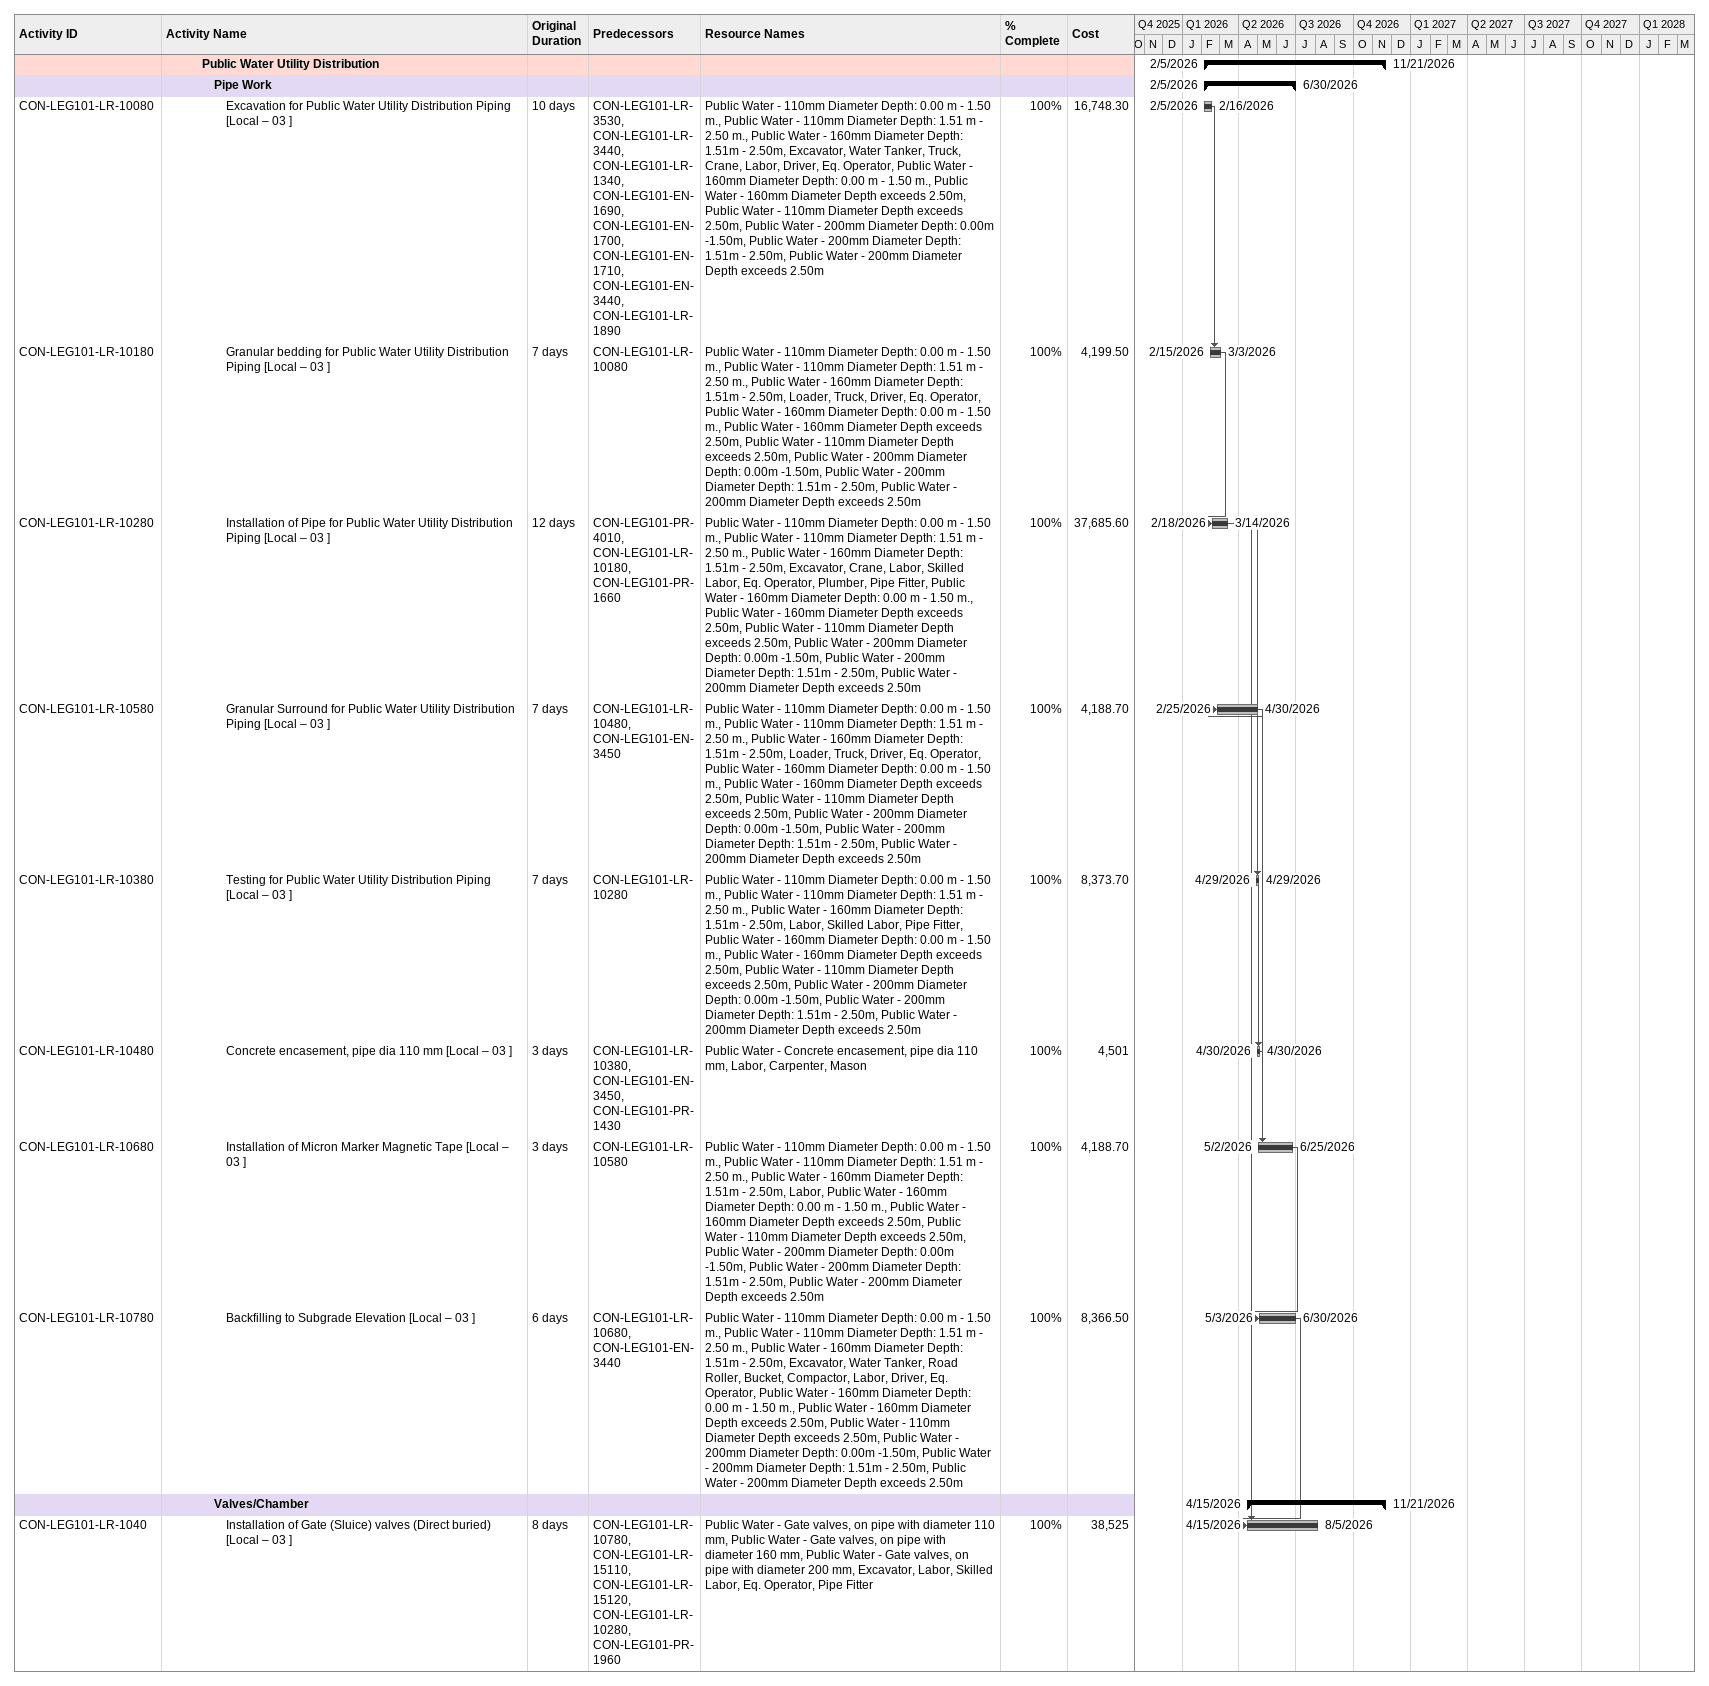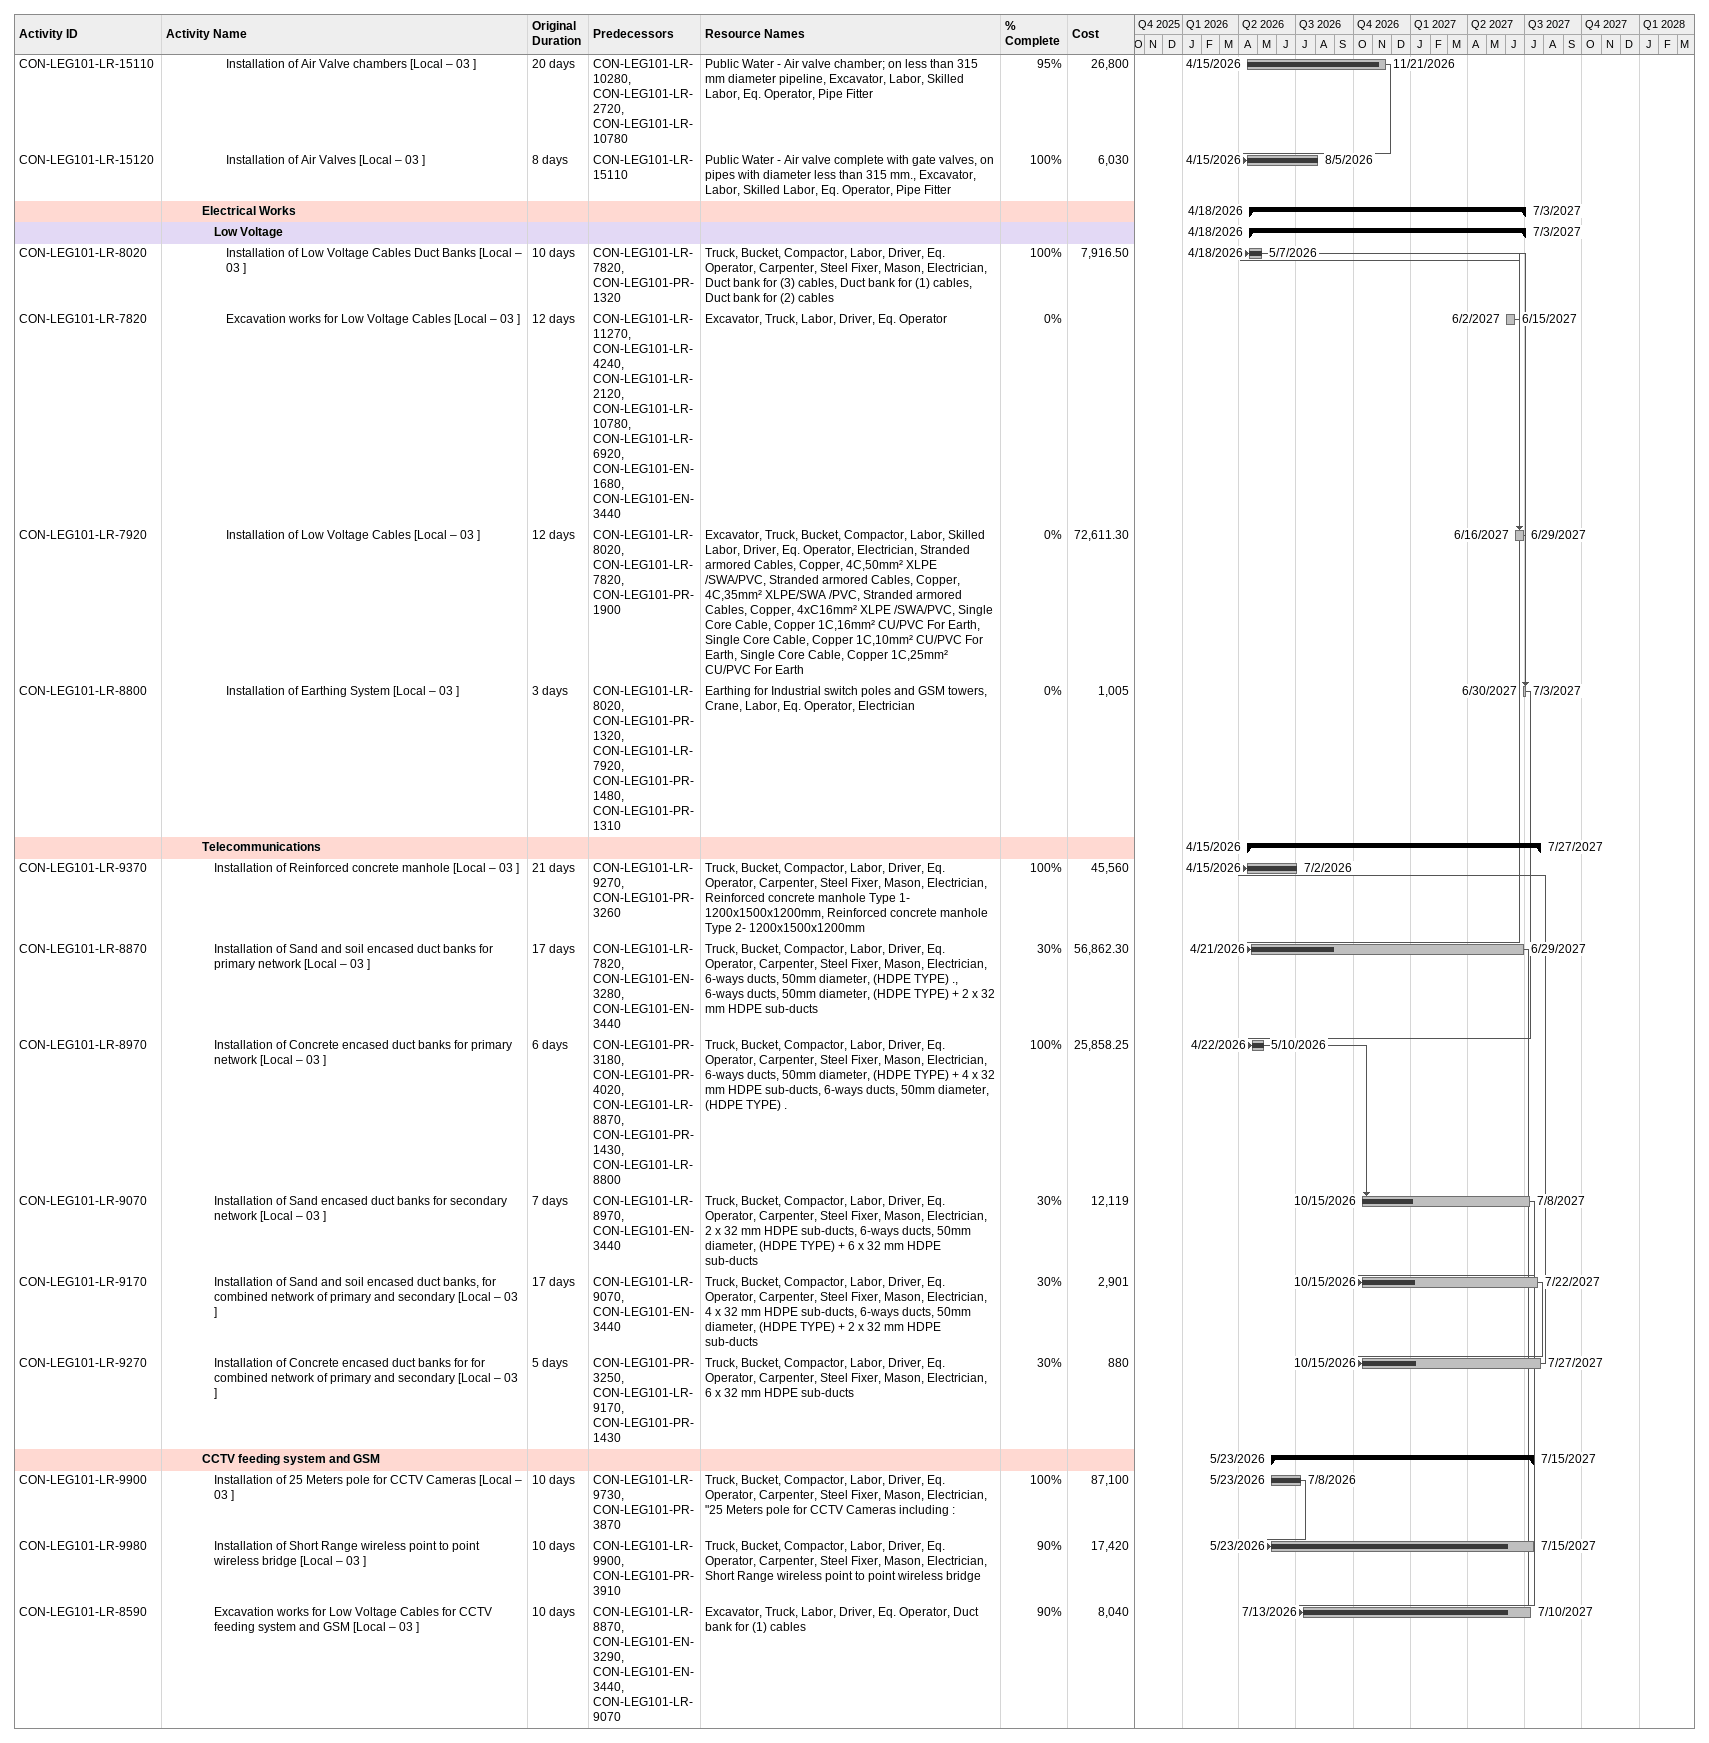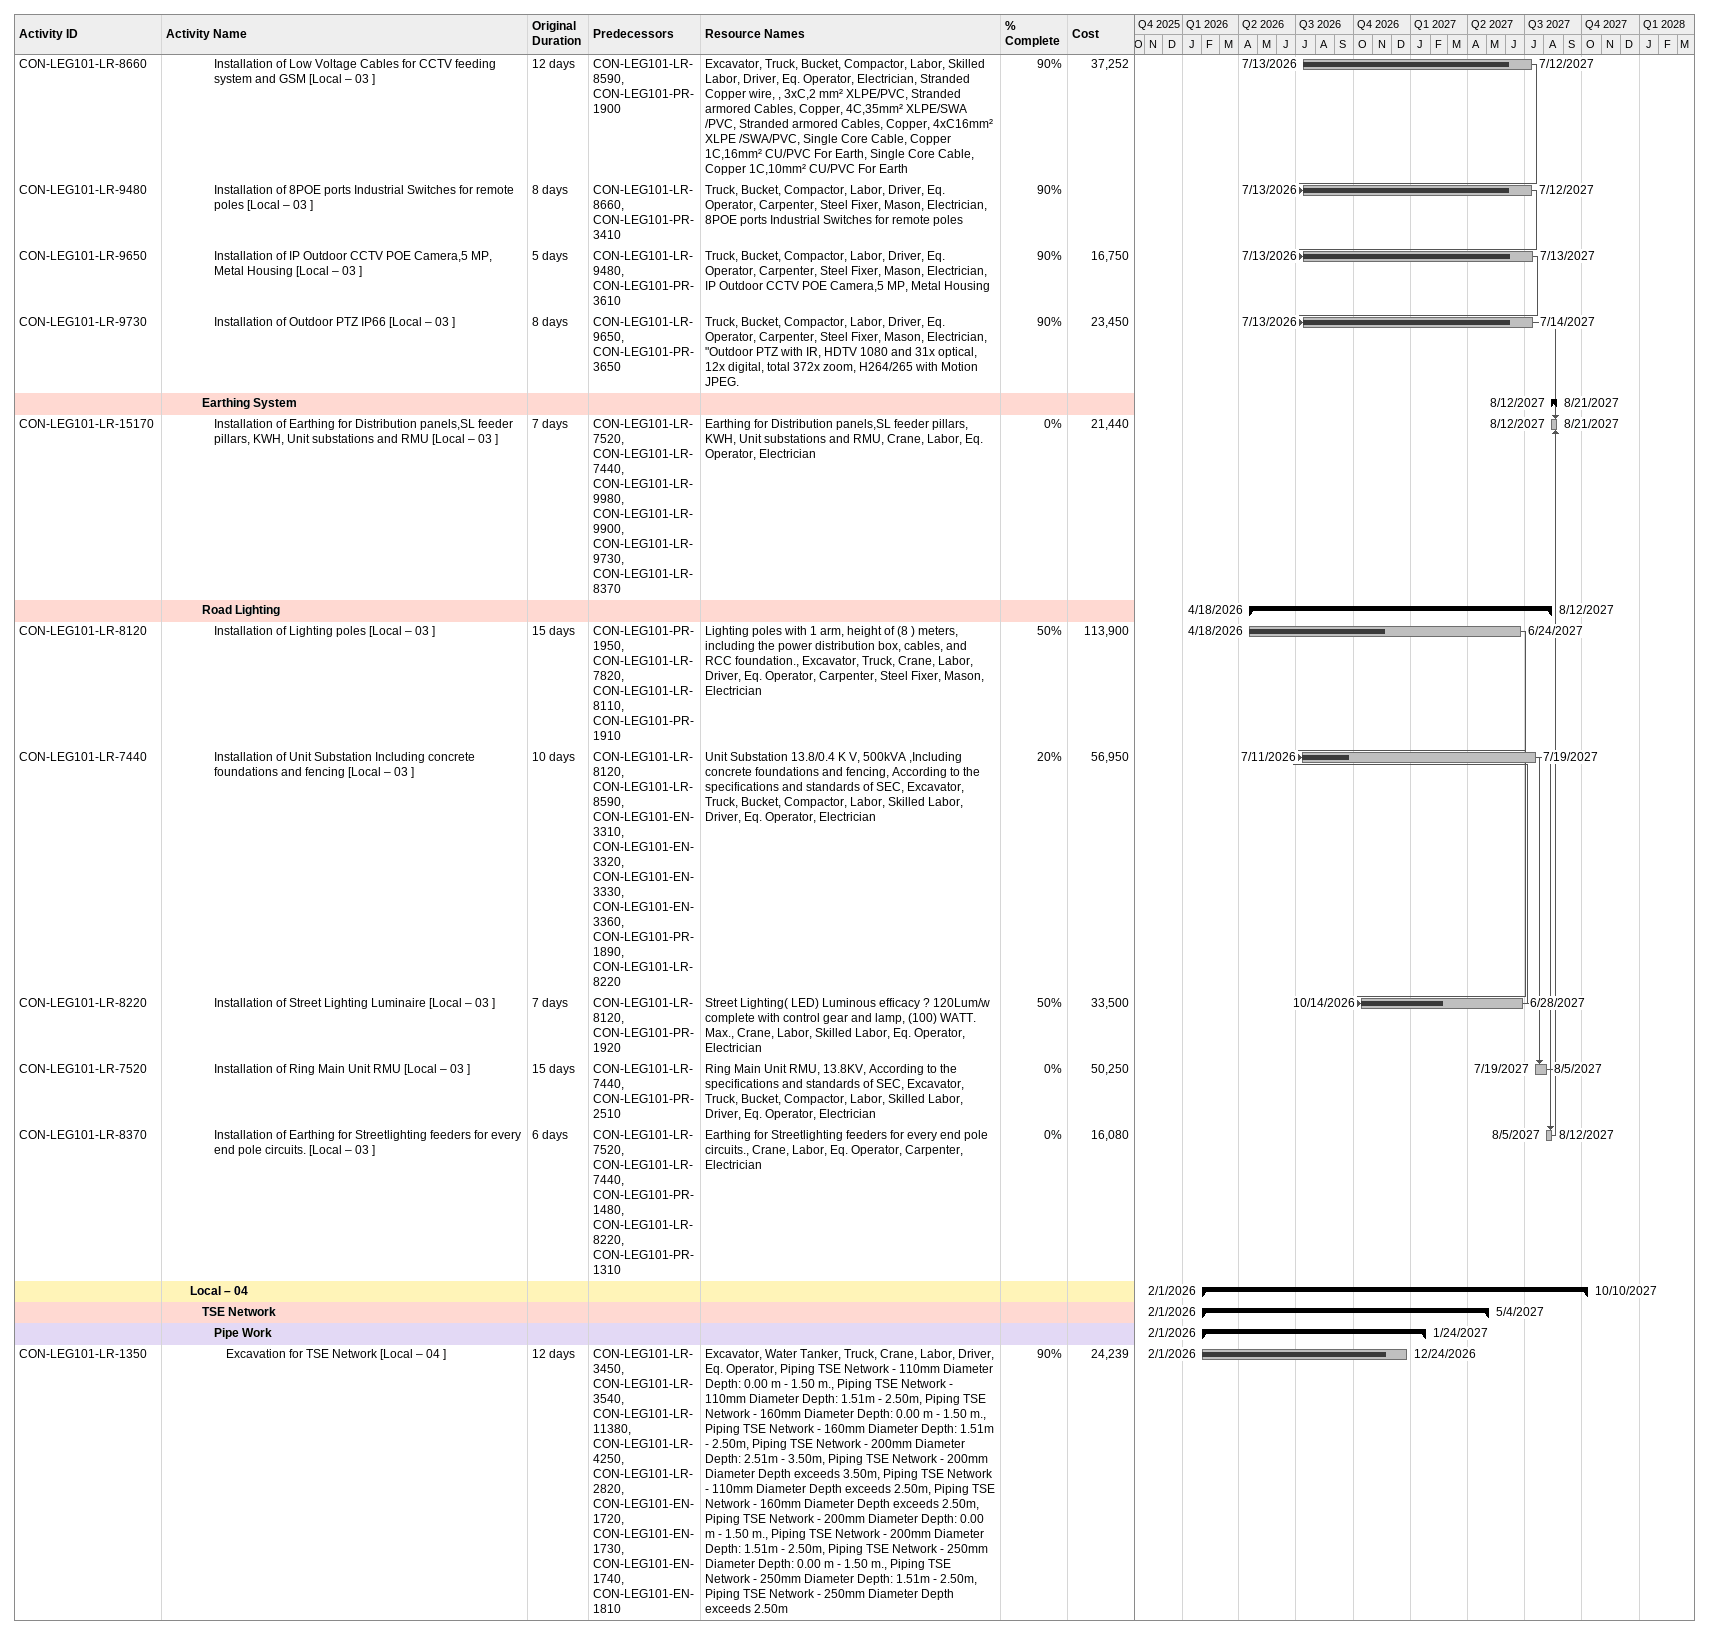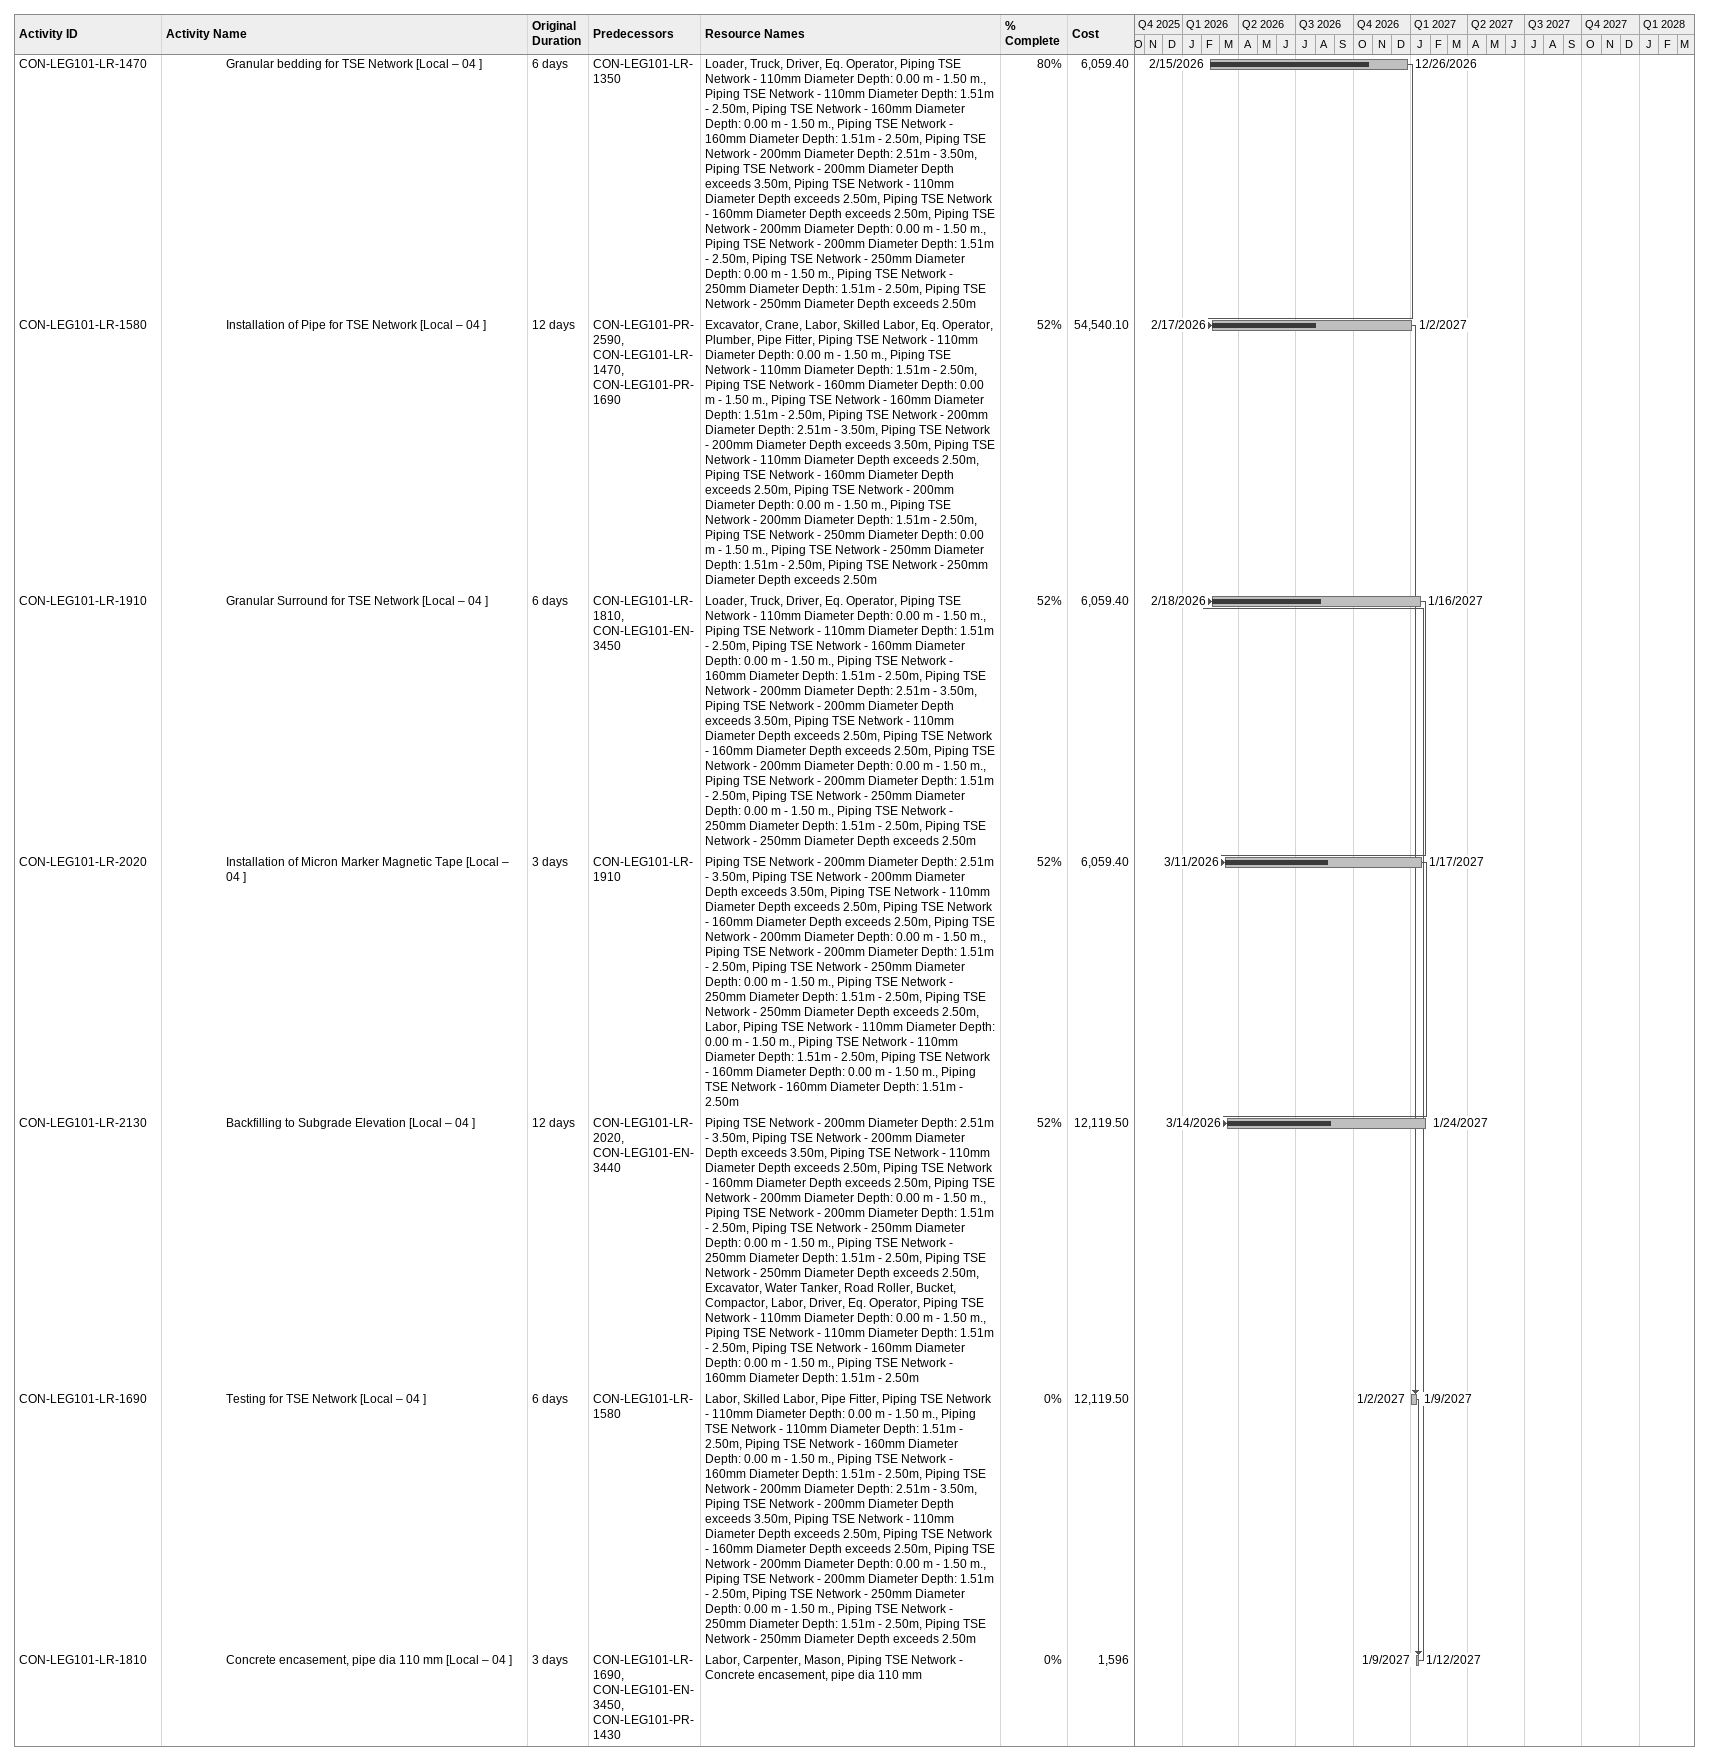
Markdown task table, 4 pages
| ID | Level | Task | Original duration | Start | Finish | Predecessors | Resources | % complete | Cost |
|---|---|---|---|---|---|---|---|---|---|
|  | 4 | **Public Water Utility Distribution** |  | 2026-02-05 | 2026-11-21 |  |  |  |  |
|  | 5 | **Pipe Work** |  | 2026-02-05 | 2026-06-30 |  |  |  |  |
| CON-LEG101-LR-10080 | 6 | Excavation for Public Water Utility Distribution Piping [Local – 03 ] | 10d | 2026-02-05 | 2026-02-16 | CON-LEG101-LR-3530, CON-LEG101-LR-3440, CON-LEG101-LR-1340, CON-LEG101-EN-1690, CON-LEG101-EN-1700, CON-LEG101-EN-1710, CON-LEG101-EN-3440, CON-LEG101-LR-1890 | Public Water - 110mm Diameter Depth: 0.00 m - 1.50 m., Public Water - 110mm Diameter Depth: 1.51 m - 2.50 m., Public Water - 160mm Diameter Depth: 1.51m - 2.50m, Excavator, Water Tanker, Truck, Crane, Labor, Driver, Eq. Operator, Public Water - 160mm Diameter Depth: 0.00 m - 1.50 m., Public Water - 160mm Diameter Depth exceeds 2.50m, Public Water - 110mm Diameter Depth exceeds 2.50m, Public Water - 200mm Diameter Depth: 0.00m -1.50m, Public Water - 200mm Diameter Depth: 1.51m - 2.50m, Public Water - 200mm Diameter Depth exceeds 2.50m | 100 | 16748.30 |
| CON-LEG101-LR-10180 | 6 | Granular bedding for Public Water Utility Distribution Piping [Local – 03 ] | 7d | 2026-02-15 | 2026-03-03 | CON-LEG101-LR-10080 | Public Water - 110mm Diameter Depth: 0.00 m - 1.50 m., Public Water - 110mm Diameter Depth: 1.51 m - 2.50 m., Public Water - 160mm Diameter Depth: 1.51m - 2.50m, Loader, Truck, Driver, Eq. Operator, Public Water - 160mm Diameter Depth: 0.00 m - 1.50 m., Public Water - 160mm Diameter Depth exceeds 2.50m, Public Water - 110mm Diameter Depth exceeds 2.50m, Public Water - 200mm Diameter Depth: 0.00m -1.50m, Public Water - 200mm Diameter Depth: 1.51m - 2.50m, Public Water - 200mm Diameter Depth exceeds 2.50m | 100 | 4199.50 |
| CON-LEG101-LR-10280 | 6 | Installation of Pipe for Public Water Utility Distribution Piping [Local – 03 ] | 12d | 2026-02-18 | 2026-03-14 | CON-LEG101-PR-4010, CON-LEG101-LR-10180, CON-LEG101-PR-1660 | Public Water - 110mm Diameter Depth: 0.00 m - 1.50 m., Public Water - 110mm Diameter Depth: 1.51 m - 2.50 m., Public Water - 160mm Diameter Depth: 1.51m - 2.50m, Excavator, Crane, Labor, Skilled Labor, Eq. Operator, Plumber, Pipe Fitter, Public Water - 160mm Diameter Depth: 0.00 m - 1.50 m., Public Water - 160mm Diameter Depth exceeds 2.50m, Public Water - 110mm Diameter Depth exceeds 2.50m, Public Water - 200mm Diameter Depth: 0.00m -1.50m, Public Water - 200mm Diameter Depth: 1.51m - 2.50m, Public Water - 200mm Diameter Depth exceeds 2.50m | 100 | 37685.60 |
| CON-LEG101-LR-10580 | 6 | Granular Surround for Public Water Utility Distribution Piping [Local – 03 ] | 7d | 2026-02-25 | 2026-04-30 | CON-LEG101-LR-10480, CON-LEG101-EN-3450 | Public Water - 110mm Diameter Depth: 0.00 m - 1.50 m., Public Water - 110mm Diameter Depth: 1.51 m - 2.50 m., Public Water - 160mm Diameter Depth: 1.51m - 2.50m, Loader, Truck, Driver, Eq. Operator, Public Water - 160mm Diameter Depth: 0.00 m - 1.50 m., Public Water - 160mm Diameter Depth exceeds 2.50m, Public Water - 110mm Diameter Depth exceeds 2.50m, Public Water - 200mm Diameter Depth: 0.00m -1.50m, Public Water - 200mm Diameter Depth: 1.51m - 2.50m, Public Water - 200mm Diameter Depth exceeds 2.50m | 100 | 4188.70 |
| CON-LEG101-LR-10380 | 6 | Testing for Public Water Utility Distribution Piping [Local – 03 ] | 7d | 2026-04-29 | 2026-04-29 | CON-LEG101-LR-10280 | Public Water - 110mm Diameter Depth: 0.00 m - 1.50 m., Public Water - 110mm Diameter Depth: 1.51 m - 2.50 m., Public Water - 160mm Diameter Depth: 1.51m - 2.50m, Labor, Skilled Labor, Pipe Fitter, Public Water - 160mm Diameter Depth: 0.00 m - 1.50 m., Public Water - 160mm Diameter Depth exceeds 2.50m, Public Water - 110mm Diameter Depth exceeds 2.50m, Public Water - 200mm Diameter Depth: 0.00m -1.50m, Public Water - 200mm Diameter Depth: 1.51m - 2.50m, Public Water - 200mm Diameter Depth exceeds 2.50m | 100 | 8373.70 |
| CON-LEG101-LR-10480 | 6 | Concrete encasement, pipe dia 110 mm [Local – 03 ] | 3d | 2026-04-30 | 2026-04-30 | CON-LEG101-LR-10380, CON-LEG101-EN-3450, CON-LEG101-PR-1430 | Public Water - Concrete encasement, pipe dia 110 mm, Labor, Carpenter, Mason | 100 | 4501 |
| CON-LEG101-LR-10680 | 6 | Installation of Micron Marker Magnetic Tape [Local – 03 ] | 3d | 2026-05-02 | 2026-06-25 | CON-LEG101-LR-10580 | Public Water - 110mm Diameter Depth: 0.00 m - 1.50 m., Public Water - 110mm Diameter Depth: 1.51 m - 2.50 m., Public Water - 160mm Diameter Depth: 1.51m - 2.50m, Labor, Public Water - 160mm Diameter Depth: 0.00 m - 1.50 m., Public Water - 160mm Diameter Depth exceeds 2.50m, Public Water - 110mm Diameter Depth exceeds 2.50m, Public Water - 200mm Diameter Depth: 0.00m -1.50m, Public Water - 200mm Diameter Depth: 1.51m - 2.50m, Public Water - 200mm Diameter Depth exceeds 2.50m | 100 | 4188.70 |
| CON-LEG101-LR-10780 | 6 | Backfilling to Subgrade Elevation [Local – 03 ] | 6d | 2026-05-03 | 2026-06-30 | CON-LEG101-LR-10680, CON-LEG101-EN-3440 | Public Water - 110mm Diameter Depth: 0.00 m - 1.50 m., Public Water - 110mm Diameter Depth: 1.51 m - 2.50 m., Public Water - 160mm Diameter Depth: 1.51m - 2.50m, Excavator, Water Tanker, Road Roller, Bucket, Compactor, Labor, Driver, Eq. Operator, Public Water - 160mm Diameter Depth: 0.00 m - 1.50 m., Public Water - 160mm Diameter Depth exceeds 2.50m, Public Water - 110mm Diameter Depth exceeds 2.50m, Public Water - 200mm Diameter Depth: 0.00m -1.50m, Public Water - 200mm Diameter Depth: 1.51m - 2.50m, Public Water - 200mm Diameter Depth exceeds 2.50m | 100 | 8366.50 |
|  | 5 | **Valves/Chamber** |  | 2026-04-15 | 2026-11-21 |  |  |  |  |
| CON-LEG101-LR-1040 | 6 | Installation of Gate (Sluice) valves (Direct buried) [Local – 03 ] | 8d | 2026-04-15 | 2026-08-05 | CON-LEG101-LR-10780, CON-LEG101-LR-15110, CON-LEG101-LR-15120, CON-LEG101-LR-10280, CON-LEG101-PR-1960 | Public Water - Gate valves, on pipe with diameter 110 mm, Public Water - Gate valves, on pipe with diameter 160 mm, Public Water - Gate valves, on pipe with diameter 200 mm, Excavator, Labor, Skilled Labor, Eq. Operator, Pipe Fitter | 100 | 38525 |
| CON-LEG101-LR-15110 | 6 | Installation of Air Valve chambers [Local – 03 ] | 20d | 2026-04-15 | 2026-11-21 | CON-LEG101-LR-10280, CON-LEG101-LR-2720, CON-LEG101-LR-10780 | Public Water - Air valve chamber; on less than 315 mm diameter pipeline, Excavator, Labor, Skilled Labor, Eq. Operator, Pipe Fitter | 95 | 26800 |
| CON-LEG101-LR-15120 | 6 | Installation of Air Valves [Local – 03 ] | 8d | 2026-04-15 | 2026-08-05 | CON-LEG101-LR-15110 | Public Water - Air valve complete with gate valves, on pipes with diameter less than 315 mm., Excavator, Labor, Skilled Labor, Eq. Operator, Pipe Fitter | 100 | 6030 |
|  | 4 | **Electrical Works** |  | 2026-04-18 | 2027-07-03 |  |  |  |  |
|  | 5 | **Low Voltage** |  | 2026-04-18 | 2027-07-03 |  |  |  |  |
| CON-LEG101-LR-8020 | 6 | Installation of Low Voltage Cables Duct Banks [Local – 03 ] | 10d | 2026-04-18 | 2026-05-07 | CON-LEG101-LR-7820, CON-LEG101-PR-1320 | Truck, Bucket, Compactor, Labor, Driver, Eq. Operator, Carpenter, Steel Fixer, Mason, Electrician, Duct bank for (3) cables, Duct bank for (1) cables, Duct bank for (2) cables | 100 | 7916.50 |
| CON-LEG101-LR-7820 | 6 | Excavation works for Low Voltage Cables [Local – 03 ] | 12d | 2027-06-02 | 2027-06-15 | CON-LEG101-LR-11270, CON-LEG101-LR-4240, CON-LEG101-LR-2120, CON-LEG101-LR-10780, CON-LEG101-LR-6920, CON-LEG101-EN-1680, CON-LEG101-EN-3440 | Excavator, Truck, Labor, Driver, Eq. Operator | 0 |  |
| CON-LEG101-LR-7920 | 6 | Installation of Low Voltage Cables [Local – 03 ] | 12d | 2027-06-16 | 2027-06-29 | CON-LEG101-LR-8020, CON-LEG101-LR-7820, CON-LEG101-PR-1900 | Excavator, Truck, Bucket, Compactor, Labor, Skilled Labor, Driver, Eq. Operator, Electrician, Stranded armored Cables, Copper, 4C,50mm² XLPE /SWA/PVC, Stranded armored Cables, Copper, 4C,35mm² XLPE/SWA /PVC, Stranded armored Cables, Copper, 4xC16mm² XLPE /SWA/PVC, Single Core Cable, Copper 1C,16mm² CU/PVC For Earth, Single Core Cable, Copper 1C,10mm² CU/PVC For Earth, Single Core Cable, Copper 1C,25mm² CU/PVC For Earth | 0 | 72611.30 |
| CON-LEG101-LR-8800 | 6 | Installation of Earthing System [Local – 03 ] | 3d | 2027-06-30 | 2027-07-03 | CON-LEG101-LR-8020, CON-LEG101-PR-1320, CON-LEG101-LR-7920, CON-LEG101-PR-1480, CON-LEG101-PR-1310 | Earthing for Industrial switch poles and GSM towers, Crane, Labor, Eq. Operator, Electrician | 0 | 1005 |
|  | 4 | **Telecommunications** |  | 2026-04-15 | 2027-07-27 |  |  |  |  |
| CON-LEG101-LR-9370 | 5 | Installation of Reinforced concrete manhole [Local – 03 ] | 21d | 2026-04-15 | 2026-07-02 | CON-LEG101-LR-9270, CON-LEG101-PR-3260 | Truck, Bucket, Compactor, Labor, Driver, Eq. Operator, Carpenter, Steel Fixer, Mason, Electrician, Reinforced concrete manhole Type 1- 1200x1500x1200mm, Reinforced concrete manhole Type 2- 1200x1500x1200mm | 100 | 45560 |
| CON-LEG101-LR-8870 | 5 | Installation of Sand and soil encased duct banks for primary network [Local – 03 ] | 17d | 2026-04-21 | 2027-06-29 | CON-LEG101-LR-7820, CON-LEG101-EN-3280, CON-LEG101-EN-3440 | Truck, Bucket, Compactor, Labor, Driver, Eq. Operator, Carpenter, Steel Fixer, Mason, Electrician, 6-ways ducts, 50mm diameter, (HDPE TYPE) ., 6-ways ducts, 50mm diameter, (HDPE TYPE) + 2 x 32 mm HDPE sub-ducts | 30 | 56862.30 |
| CON-LEG101-LR-8970 | 5 | Installation of Concrete encased duct banks for primary network [Local – 03 ] | 6d | 2026-04-22 | 2026-05-10 | CON-LEG101-PR-3180, CON-LEG101-PR-4020, CON-LEG101-LR-8870, CON-LEG101-PR-1430, CON-LEG101-LR-8800 | Truck, Bucket, Compactor, Labor, Driver, Eq. Operator, Carpenter, Steel Fixer, Mason, Electrician, 6-ways ducts, 50mm diameter, (HDPE TYPE) + 4 x 32 mm HDPE sub-ducts, 6-ways ducts, 50mm diameter, (HDPE TYPE) . | 100 | 25858.25 |
| CON-LEG101-LR-9070 | 5 | Installation of Sand encased duct banks for secondary network [Local – 03 ] | 7d | 2026-10-15 | 2027-07-08 | CON-LEG101-LR-8970, CON-LEG101-EN-3440 | Truck, Bucket, Compactor, Labor, Driver, Eq. Operator, Carpenter, Steel Fixer, Mason, Electrician, 2 x 32 mm HDPE sub-ducts, 6-ways ducts, 50mm diameter, (HDPE TYPE) + 6 x 32 mm HDPE sub-ducts | 30 | 12119 |
| CON-LEG101-LR-9170 | 5 | Installation of Sand and soil encased duct banks, for combined network of primary and secondary [Local – 03 ] | 17d | 2026-10-15 | 2027-07-22 | CON-LEG101-LR-9070, CON-LEG101-EN-3440 | Truck, Bucket, Compactor, Labor, Driver, Eq. Operator, Carpenter, Steel Fixer, Mason, Electrician, 4 x 32 mm HDPE sub-ducts, 6-ways ducts, 50mm diameter, (HDPE TYPE) + 2 x 32 mm HDPE sub-ducts | 30 | 2901 |
| CON-LEG101-LR-9270 | 5 | Installation of Concrete encased duct banks for for combined network of primary and secondary [Local – 03 ] | 5d | 2026-10-15 | 2027-07-27 | CON-LEG101-PR-3250, CON-LEG101-LR-9170, CON-LEG101-PR-1430 | Truck, Bucket, Compactor, Labor, Driver, Eq. Operator, Carpenter, Steel Fixer, Mason, Electrician, 6 x 32 mm HDPE sub-ducts | 30 | 880 |
|  | 4 | **CCTV feeding system and GSM** |  | 2026-05-23 | 2027-07-15 |  |  |  |  |
| CON-LEG101-LR-9900 | 5 | Installation of 25 Meters pole for CCTV Cameras [Local – 03 ] | 10d | 2026-05-23 | 2026-07-08 | CON-LEG101-LR-9730, CON-LEG101-PR-3870 | Truck, Bucket, Compactor, Labor, Driver, Eq. Operator, Carpenter, Steel Fixer, Mason, Electrician, "25 Meters pole for CCTV Cameras including : | 100 | 87100 |
| CON-LEG101-LR-9980 | 5 | Installation of Short Range wireless point to point wireless bridge [Local – 03 ] | 10d | 2026-05-23 | 2027-07-15 | CON-LEG101-LR-9900, CON-LEG101-PR-3910 | Truck, Bucket, Compactor, Labor, Driver, Eq. Operator, Carpenter, Steel Fixer, Mason, Electrician, Short Range wireless point to point wireless bridge | 90 | 17420 |
| CON-LEG101-LR-8590 | 5 | Excavation works for Low Voltage Cables for CCTV feeding system and GSM [Local – 03 ] | 10d | 2026-07-13 | 2027-07-10 | CON-LEG101-LR-8870, CON-LEG101-EN-3290, CON-LEG101-EN-3440, CON-LEG101-LR-9070 | Excavator, Truck, Labor, Driver, Eq. Operator, Duct bank for (1) cables | 90 | 8040 |
| CON-LEG101-LR-8660 | 5 | Installation of Low Voltage Cables for CCTV feeding system and GSM [Local – 03 ] | 12d | 2026-07-13 | 2027-07-12 | CON-LEG101-LR-8590, CON-LEG101-PR-1900 | Excavator, Truck, Bucket, Compactor, Labor, Skilled Labor, Driver, Eq. Operator, Electrician, Stranded Copper wire, , 3xC,2 mm² XLPE/PVC, Stranded armored Cables, Copper, 4C,35mm² XLPE/SWA /PVC, Stranded armored Cables, Copper, 4xC16mm² XLPE /SWA/PVC, Single Core Cable, Copper 1C,16mm² CU/PVC For Earth, Single Core Cable, Copper 1C,10mm² CU/PVC For Earth | 90 | 37252 |
| CON-LEG101-LR-9480 | 5 | Installation of 8POE ports Industrial Switches for remote poles [Local – 03 ] | 8d | 2026-07-13 | 2027-07-12 | CON-LEG101-LR-8660, CON-LEG101-PR-3410 | Truck, Bucket, Compactor, Labor, Driver, Eq. Operator, Carpenter, Steel Fixer, Mason, Electrician, 8POE ports Industrial Switches for remote poles | 90 |  |
| CON-LEG101-LR-9650 | 5 | Installation of IP Outdoor CCTV POE Camera,5 MP, Metal Housing [Local – 03 ] | 5d | 2026-07-13 | 2027-07-13 | CON-LEG101-LR-9480, CON-LEG101-PR-3610 | Truck, Bucket, Compactor, Labor, Driver, Eq. Operator, Carpenter, Steel Fixer, Mason, Electrician, IP Outdoor CCTV POE Camera,5 MP, Metal Housing | 90 | 16750 |
| CON-LEG101-LR-9730 | 5 | Installation of Outdoor PTZ IP66 [Local – 03 ] | 8d | 2026-07-13 | 2027-07-14 | CON-LEG101-LR-9650, CON-LEG101-PR-3650 | Truck, Bucket, Compactor, Labor, Driver, Eq. Operator, Carpenter, Steel Fixer, Mason, Electrician, "Outdoor PTZ with IR, HDTV 1080 and 31x optical, 12x digital, total 372x zoom, H264/265 with Motion JPEG. | 90 | 23450 |
|  | 4 | **Earthing System** |  | 2027-08-12 | 2027-08-21 |  |  |  |  |
| CON-LEG101-LR-15170 | 5 | Installation of Earthing for Distribution panels,SL feeder pillars, KWH, Unit substations and RMU [Local – 03 ] | 7d | 2027-08-12 | 2027-08-21 | CON-LEG101-LR-7520, CON-LEG101-LR-7440, CON-LEG101-LR-9980, CON-LEG101-LR-9900, CON-LEG101-LR-9730, CON-LEG101-LR-8370 | Earthing for Distribution panels,SL feeder pillars, KWH, Unit substations and RMU, Crane, Labor, Eq. Operator, Electrician | 0 | 21440 |
|  | 4 | **Road Lighting** |  | 2026-04-18 | 2027-08-12 |  |  |  |  |
| CON-LEG101-LR-8120 | 5 | Installation of Lighting poles [Local – 03 ] | 15d | 2026-04-18 | 2027-06-24 | CON-LEG101-PR-1950, CON-LEG101-LR-7820, CON-LEG101-LR-8110, CON-LEG101-PR-1910 | Lighting poles with 1 arm, height of (8 ) meters, including the power distribution box, cables, and RCC foundation., Excavator, Truck, Crane, Labor, Driver, Eq. Operator, Carpenter, Steel Fixer, Mason, Electrician | 50 | 113900 |
| CON-LEG101-LR-7440 | 5 | Installation of Unit Substation Including concrete foundations and fencing [Local – 03 ] | 10d | 2026-07-11 | 2027-07-19 | CON-LEG101-LR-8120, CON-LEG101-LR-8590, CON-LEG101-EN-3310, CON-LEG101-EN-3320, CON-LEG101-EN-3330, CON-LEG101-EN-3360, CON-LEG101-PR-1890, CON-LEG101-LR-8220 | Unit Substation 13.8/0.4 K V, 500kVA ,Including concrete foundations and fencing, According to the specifications and standards of SEC, Excavator, Truck, Bucket, Compactor, Labor, Skilled Labor, Driver, Eq. Operator, Electrician | 20 | 56950 |
| CON-LEG101-LR-8220 | 5 | Installation of Street Lighting Luminaire [Local – 03 ] | 7d | 2026-10-14 | 2027-06-28 | CON-LEG101-LR-8120, CON-LEG101-PR-1920 | Street Lighting( LED) Luminous efficacy ? 120Lum/w complete with control gear and lamp, (100) WATT. Max., Crane, Labor, Skilled Labor, Eq. Operator, Electrician | 50 | 33500 |
| CON-LEG101-LR-7520 | 5 | Installation of Ring Main Unit RMU [Local – 03 ] | 15d | 2027-07-19 | 2027-08-05 | CON-LEG101-LR-7440, CON-LEG101-PR-2510 | Ring Main Unit RMU, 13.8KV, According to the specifications and standards of SEC, Excavator, Truck, Bucket, Compactor, Labor, Skilled Labor, Driver, Eq. Operator, Electrician | 0 | 50250 |
| CON-LEG101-LR-8370 | 5 | Installation of Earthing for Streetlighting feeders for every end pole circuits. [Local – 03 ] | 6d | 2027-08-05 | 2027-08-12 | CON-LEG101-LR-7520, CON-LEG101-LR-7440, CON-LEG101-PR-1480, CON-LEG101-LR-8220, CON-LEG101-PR-1310 | Earthing for Streetlighting feeders for every end pole circuits., Crane, Labor, Eq. Operator, Carpenter, Electrician | 0 | 16080 |
|  | 3 | **Local – 04** |  | 2026-02-01 | 2027-10-10 |  |  |  |  |
|  | 4 | **TSE Network** |  | 2026-02-01 | 2027-05-04 |  |  |  |  |
|  | 5 | **Pipe Work** |  | 2026-02-01 | 2027-01-24 |  |  |  |  |
| CON-LEG101-LR-1350 | 6 | Excavation for TSE Network [Local – 04 ] | 12d | 2026-02-01 | 2026-12-24 | CON-LEG101-LR-3450, CON-LEG101-LR-3540, CON-LEG101-LR-11380, CON-LEG101-LR-4250, CON-LEG101-LR-2820, CON-LEG101-EN-1720, CON-LEG101-EN-1730, CON-LEG101-EN-1740, CON-LEG101-EN-1810 | Excavator, Water Tanker, Truck, Crane, Labor, Driver, Eq. Operator, Piping TSE Network - 110mm Diameter Depth: 0.00 m - 1.50 m., Piping TSE Network - 110mm Diameter Depth: 1.51m - 2.50m, Piping TSE Network - 160mm Diameter Depth: 0.00 m - 1.50 m., Piping TSE Network - 160mm Diameter Depth: 1.51m - 2.50m, Piping TSE Network - 200mm Diameter Depth: 2.51m - 3.50m, Piping TSE Network - 200mm Diameter Depth exceeds 3.50m, Piping TSE Network - 110mm Diameter Depth exceeds 2.50m, Piping TSE Network - 160mm Diameter Depth exceeds 2.50m, Piping TSE Network - 200mm Diameter Depth: 0.00 m - 1.50 m., Piping TSE Network - 200mm Diameter Depth: 1.51m - 2.50m, Piping TSE Network - 250mm Diameter Depth: 0.00 m - 1.50 m., Piping TSE Network - 250mm Diameter Depth: 1.51m - 2.50m, Piping TSE Network - 250mm Diameter Depth exceeds 2.50m | 90 | 24239 |
| CON-LEG101-LR-1470 | 6 | Granular bedding for TSE Network [Local – 04 ] | 6d | 2026-02-15 | 2026-12-26 | CON-LEG101-LR-1350 | Loader, Truck, Driver, Eq. Operator, Piping TSE Network - 110mm Diameter Depth: 0.00 m - 1.50 m., Piping TSE Network - 110mm Diameter Depth: 1.51m - 2.50m, Piping TSE Network - 160mm Diameter Depth: 0.00 m - 1.50 m., Piping TSE Network - 160mm Diameter Depth: 1.51m - 2.50m, Piping TSE Network - 200mm Diameter Depth: 2.51m - 3.50m, Piping TSE Network - 200mm Diameter Depth exceeds 3.50m, Piping TSE Network - 110mm Diameter Depth exceeds 2.50m, Piping TSE Network - 160mm Diameter Depth exceeds 2.50m, Piping TSE Network - 200mm Diameter Depth: 0.00 m - 1.50 m., Piping TSE Network - 200mm Diameter Depth: 1.51m - 2.50m, Piping TSE Network - 250mm Diameter Depth: 0.00 m - 1.50 m., Piping TSE Network - 250mm Diameter Depth: 1.51m - 2.50m, Piping TSE Network - 250mm Diameter Depth exceeds 2.50m | 80 | 6059.40 |
| CON-LEG101-LR-1580 | 6 | Installation of Pipe for TSE Network [Local – 04 ] | 12d | 2026-02-17 | 2027-01-02 | CON-LEG101-PR-2590, CON-LEG101-LR-1470, CON-LEG101-PR-1690 | Excavator, Crane, Labor, Skilled Labor, Eq. Operator, Plumber, Pipe Fitter, Piping TSE Network - 110mm Diameter Depth: 0.00 m - 1.50 m., Piping TSE Network - 110mm Diameter Depth: 1.51m - 2.50m, Piping TSE Network - 160mm Diameter Depth: 0.00 m - 1.50 m., Piping TSE Network - 160mm Diameter Depth: 1.51m - 2.50m, Piping TSE Network - 200mm Diameter Depth: 2.51m - 3.50m, Piping TSE Network - 200mm Diameter Depth exceeds 3.50m, Piping TSE Network - 110mm Diameter Depth exceeds 2.50m, Piping TSE Network - 160mm Diameter Depth exceeds 2.50m, Piping TSE Network - 200mm Diameter Depth: 0.00 m - 1.50 m., Piping TSE Network - 200mm Diameter Depth: 1.51m - 2.50m, Piping TSE Network - 250mm Diameter Depth: 0.00 m - 1.50 m., Piping TSE Network - 250mm Diameter Depth: 1.51m - 2.50m, Piping TSE Network - 250mm Diameter Depth exceeds 2.50m | 52 | 54540.10 |
| CON-LEG101-LR-1910 | 6 | Granular Surround for TSE Network [Local – 04 ] | 6d | 2026-02-18 | 2027-01-16 | CON-LEG101-LR-1810, CON-LEG101-EN-3450 | Loader, Truck, Driver, Eq. Operator, Piping TSE Network - 110mm Diameter Depth: 0.00 m - 1.50 m., Piping TSE Network - 110mm Diameter Depth: 1.51m - 2.50m, Piping TSE Network - 160mm Diameter Depth: 0.00 m - 1.50 m., Piping TSE Network - 160mm Diameter Depth: 1.51m - 2.50m, Piping TSE Network - 200mm Diameter Depth: 2.51m - 3.50m, Piping TSE Network - 200mm Diameter Depth exceeds 3.50m, Piping TSE Network - 110mm Diameter Depth exceeds 2.50m, Piping TSE Network - 160mm Diameter Depth exceeds 2.50m, Piping TSE Network - 200mm Diameter Depth: 0.00 m - 1.50 m., Piping TSE Network - 200mm Diameter Depth: 1.51m - 2.50m, Piping TSE Network - 250mm Diameter Depth: 0.00 m - 1.50 m., Piping TSE Network - 250mm Diameter Depth: 1.51m - 2.50m, Piping TSE Network - 250mm Diameter Depth exceeds 2.50m | 52 | 6059.40 |
| CON-LEG101-LR-2020 | 6 | Installation of Micron Marker Magnetic Tape [Local – 04 ] | 3d | 2026-03-11 | 2027-01-17 | CON-LEG101-LR-1910 | Piping TSE Network - 200mm Diameter Depth: 2.51m - 3.50m, Piping TSE Network - 200mm Diameter Depth exceeds 3.50m, Piping TSE Network - 110mm Diameter Depth exceeds 2.50m, Piping TSE Network - 160mm Diameter Depth exceeds 2.50m, Piping TSE Network - 200mm Diameter Depth: 0.00 m - 1.50 m., Piping TSE Network - 200mm Diameter Depth: 1.51m - 2.50m, Piping TSE Network - 250mm Diameter Depth: 0.00 m - 1.50 m., Piping TSE Network - 250mm Diameter Depth: 1.51m - 2.50m, Piping TSE Network - 250mm Diameter Depth exceeds 2.50m, Labor, Piping TSE Network - 110mm Diameter Depth: 0.00 m - 1.50 m., Piping TSE Network - 110mm Diameter Depth: 1.51m - 2.50m, Piping TSE Network - 160mm Diameter Depth: 0.00 m - 1.50 m., Piping TSE Network - 160mm Diameter Depth: 1.51m - 2.50m | 52 | 6059.40 |
| CON-LEG101-LR-2130 | 6 | Backfilling to Subgrade Elevation [Local – 04 ] | 12d | 2026-03-14 | 2027-01-24 | CON-LEG101-LR-2020, CON-LEG101-EN-3440 | Piping TSE Network - 200mm Diameter Depth: 2.51m - 3.50m, Piping TSE Network - 200mm Diameter Depth exceeds 3.50m, Piping TSE Network - 110mm Diameter Depth exceeds 2.50m, Piping TSE Network - 160mm Diameter Depth exceeds 2.50m, Piping TSE Network - 200mm Diameter Depth: 0.00 m - 1.50 m., Piping TSE Network - 200mm Diameter Depth: 1.51m - 2.50m, Piping TSE Network - 250mm Diameter Depth: 0.00 m - 1.50 m., Piping TSE Network - 250mm Diameter Depth: 1.51m - 2.50m, Piping TSE Network - 250mm Diameter Depth exceeds 2.50m, Excavator, Water Tanker, Road Roller, Bucket, Compactor, Labor, Driver, Eq. Operator, Piping TSE Network - 110mm Diameter Depth: 0.00 m - 1.50 m., Piping TSE Network - 110mm Diameter Depth: 1.51m - 2.50m, Piping TSE Network - 160mm Diameter Depth: 0.00 m - 1.50 m., Piping TSE Network - 160mm Diameter Depth: 1.51m - 2.50m | 52 | 12119.50 |
| CON-LEG101-LR-1690 | 6 | Testing for TSE Network [Local – 04 ] | 6d | 2027-01-02 | 2027-01-09 | CON-LEG101-LR-1580 | Labor, Skilled Labor, Pipe Fitter, Piping TSE Network - 110mm Diameter Depth: 0.00 m - 1.50 m., Piping TSE Network - 110mm Diameter Depth: 1.51m - 2.50m, Piping TSE Network - 160mm Diameter Depth: 0.00 m - 1.50 m., Piping TSE Network - 160mm Diameter Depth: 1.51m - 2.50m, Piping TSE Network - 200mm Diameter Depth: 2.51m - 3.50m, Piping TSE Network - 200mm Diameter Depth exceeds 3.50m, Piping TSE Network - 110mm Diameter Depth exceeds 2.50m, Piping TSE Network - 160mm Diameter Depth exceeds 2.50m, Piping TSE Network - 200mm Diameter Depth: 0.00 m - 1.50 m., Piping TSE Network - 200mm Diameter Depth: 1.51m - 2.50m, Piping TSE Network - 250mm Diameter Depth: 0.00 m - 1.50 m., Piping TSE Network - 250mm Diameter Depth: 1.51m - 2.50m, Piping TSE Network - 250mm Diameter Depth exceeds 2.50m | 0 | 12119.50 |
| CON-LEG101-LR-1810 | 6 | Concrete encasement, pipe dia 110 mm [Local – 04 ] | 3d | 2027-01-09 | 2027-01-12 | CON-LEG101-LR-1690, CON-LEG101-EN-3450, CON-LEG101-PR-1430 | Labor, Carpenter, Mason, Piping TSE Network - Concrete encasement, pipe dia 110 mm | 0 | 1596 |
